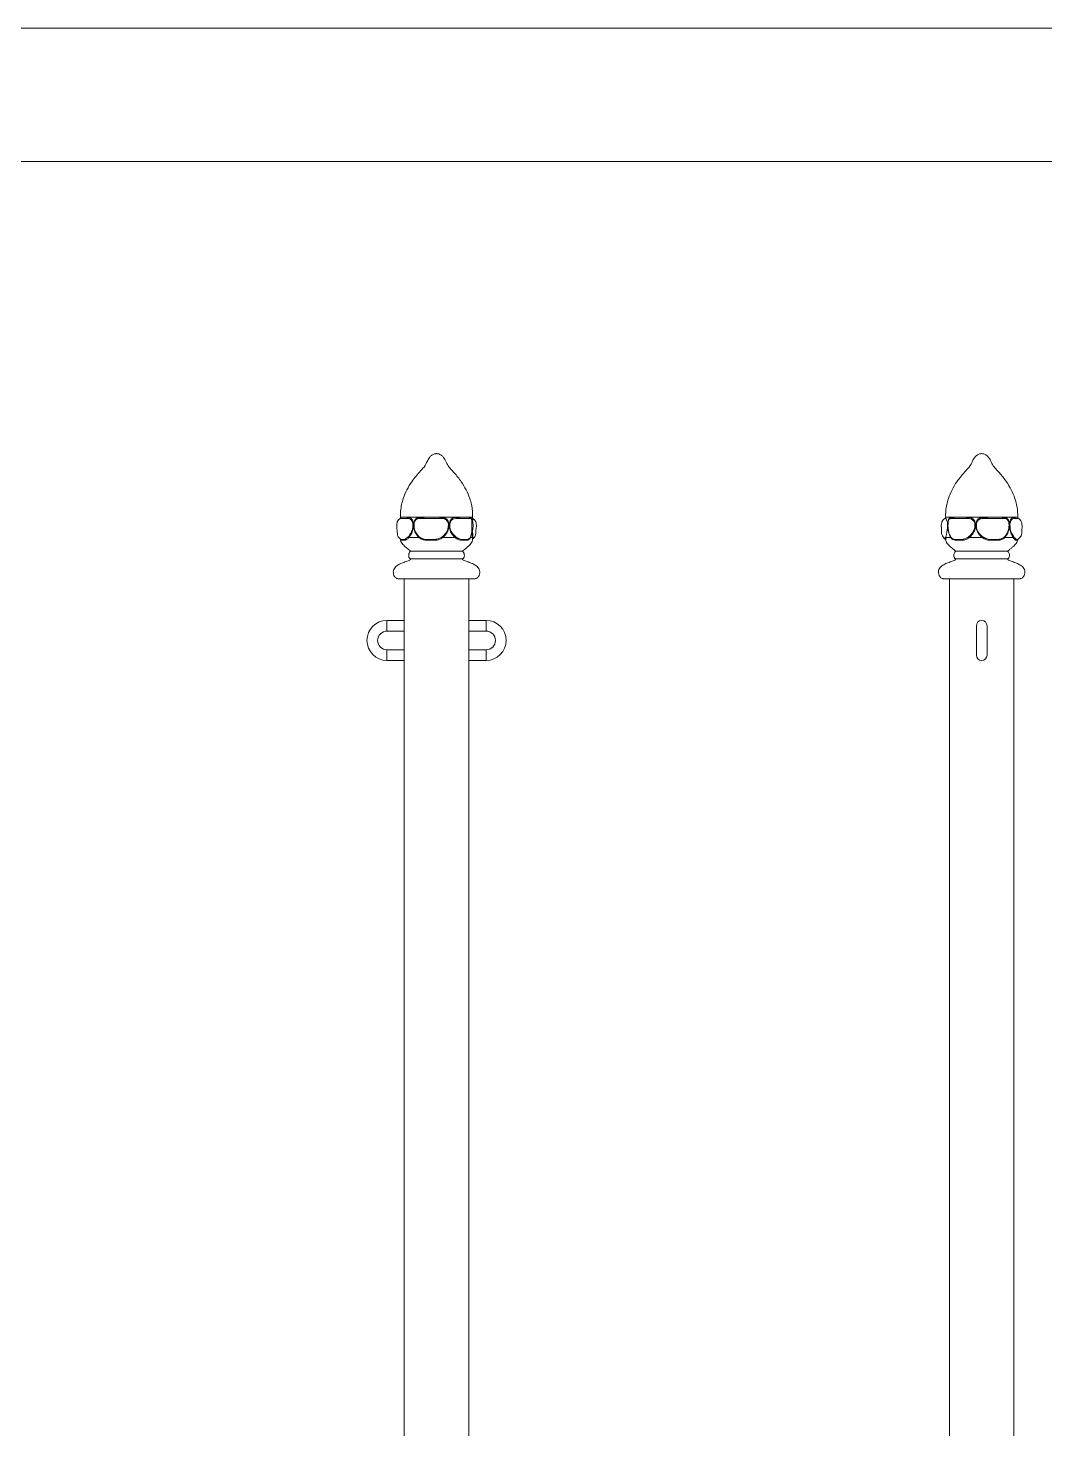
# Model space of a CAD drawing. Header units: millimetres. Extents: x -3033 to 2907, y -1646 to 2554.
# Drawn here: x -1529 to -767, y 1504 to 2554 of the extents above; entities that cross this region are included whole.
import ezdxf

# ---------------------------------------------------------------- set-up
doc = ezdxf.new("R2010")
doc.units = ezdxf.units.MM
doc.layers.add('tabelka', color=155, linetype='Continuous')

msp = doc.modelspace()

# ---------------------------------------------------------------- linework, layer by layer
at = {"color": 7, "linetype": 'Continuous', "lineweight": 15}
for p, q in [((-1222.63, 2234.9), (-1222.98, 2234.9)), ((-813.94, 2234.9), (-814.3, 2234.9)), ((-1249.8, 2187.24), (-1249.8, 2186.94)), ((-1248.88, 2187.24), (-1249.8, 2187.24)), ((-1249.79, 2186.94), (-1249.79, 2186.98)), ((-1229.79, 2187.24), (-1246.76, 2187.24)), ((-1203.71, 2187.24), (-1224.01, 2187.24)), ((-1195.81, 2187.24), (-1200.05, 2187.24)), ((-1195.81, 2186.94), (-1195.81, 2187.24)), ((-841.55, 2186.34), (-841.54, 2186.35)), ((-841.11, 2187.24), (-841.11, 2187.2)), ((-833.2, 2187.24), (-841.11, 2187.24)), ((-807.13, 2187.24), (-828.64, 2187.24)), ((-788.04, 2187.24), (-801.68, 2187.24)), ((-787.13, 2187.24), (-787.15, 2187.24)), ((-787.13, 2187.2), (-787.13, 2187.24)), ((-838.23, 2174.49), (-837.32, 2172.57)), ((-1249.7, 2170.8), (-1249.53, 2170.74)), ((-1249.68, 2170.75), (-1249.7, 2170.79)), ((-1236.04, 2171.96), (-1243.47, 2171.96)), ((-1209.05, 2171.96), (-1218.09, 2171.96)), ((-1195.81, 2171.96), (-1197.43, 2171.96)), ((-1195.82, 2171.73), (-1195.81, 2171.96)), ((-1195.81, 2171.96), (-1195.81, 2172.43)), ((-841.23, 2170.55), (-841.31, 2170.63)), ((-837.35, 2171.96), (-840.7, 2171.96)), ((-813.82, 2171.96), (-823.32, 2171.96)), ((-790.59, 2171.96), (-796.75, 2171.96)), ((-787, 2170.56), (-786.93, 2170.63)), ((-1203.29, 2156.1), (-1242.32, 2156.1)), ((-1242.15, 2161.77), (-1203.46, 2161.77)), ((-794.6, 2156.1), (-833.64, 2156.1)), ((-833.47, 2161.77), (-794.77, 2161.77)), ((-1251.49, 2141.13), (-1194.13, 2141.13)), ((-1246.96, 2141.13), (-1246.96, 2109.9)), ((-1198.66, 2109.9), (-1198.66, 2141.13)), ((-842.8, 2141.13), (-785.44, 2141.13)), ((-838.27, 2141.13), (-838.27, 1334.9)), ((-789.97, 1334.9), (-789.97, 2141.13)), ((-1246.96, 2109.9), (-1259.96, 2109.9)), ((-1259.96, 2109.9), (-1259.96, 2101.9)), ((-1259.96, 2101.9), (-1246.96, 2101.9)), ((-1246.96, 2109.9), (-1246.96, 2101.9)), ((-1246.96, 2101.9), (-1246.96, 2087.9)), ((-1185.66, 2109.9), (-1198.66, 2109.9)), ((-1198.66, 2109.9), (-1198.66, 2101.9)), ((-1198.66, 2087.9), (-1198.66, 2101.9)), ((-1198.66, 2101.9), (-1185.66, 2101.9)), ((-1185.66, 2109.9), (-1185.66, 2101.9)), ((-818.12, 2105.9), (-818.12, 2083.9)), ((-810.12, 2083.9), (-810.12, 2105.9)), ((-1246.96, 2087.9), (-1259.96, 2087.9)), ((-1259.96, 2079.9), (-1259.96, 2087.9)), ((-1259.96, 2079.9), (-1246.96, 2079.9)), ((-1246.96, 2079.9), (-1246.96, 2087.9)), ((-1246.96, 2079.9), (-1246.96, 1649.9)), ((-1185.66, 2087.9), (-1198.66, 2087.9)), ((-1198.66, 2079.9), (-1198.66, 2087.9)), ((-1198.66, 1649.9), (-1198.66, 2079.9)), ((-1198.66, 2079.9), (-1185.66, 2079.9)), ((-1185.66, 2079.9), (-1185.66, 2087.9)), ((-1246.96, 1649.9), (-1246.96, 1034.9)), ((-1198.66, 1034.9), (-1198.66, 1649.9))]:
    msp.add_line(p, q, dxfattribs=at)
at = {"color": 7, "linetype": 'Continuous', "lineweight": 15, "flags": 128}
for points in [[(-1197.2, 2186.2), (-1197.57, 2186.24), (-1198.5, 2186.29), (-1200.88, 2186.39), (-1204.03, 2186.3), (-1207.24, 2186.17), (-1208.35, 2186.18), (-1209.5, 2186.12), (-1210.53, 2185.73), (-1211.46, 2184.97), (-1212.45, 2183.55), (-1212.83, 2182.25), (-1212.85, 2181.83), (-1212.82, 2180.09), (-1212.48, 2178.36), (-1211.79, 2176.63), (-1210.79, 2175.02), (-1208.43, 2172.57), (-1208.43, 2172.57)], [(-786.7, 2186.35), (-786.76, 2186.39), (-787.78, 2186.3), (-789.33, 2186.17), (-789.95, 2186.18), (-790.64, 2186.12), (-791.28, 2185.73), (-791.91, 2184.97), (-792.61, 2183.55), (-792.9, 2182.25), (-792.91, 2181.83), (-792.88, 2180.09), (-792.65, 2178.36), (-792.19, 2176.63), (-791.54, 2175.02), (-790.07, 2172.57), (-790.07, 2172.57)]]:
    msp.add_lwpolyline(points, dxfattribs=at)
at = {"color": 7, "linetype": 'Continuous', "lineweight": 15}
for centre, radius, start, end in [((-1259.96, 2094.9), 15, 90, 270), ((-1259.96, 2094.9), 7, 90, 180), ((-1185.66, 2094.9), 15, 0, 90), ((-1185.66, 2094.9), 7, 270, 90), ((-814.12, 2105.9), 4, 0, 180), ((-1259.96, 2094.9), 7, 180, 270), ((-1185.66, 2094.9), 15, 270, 0), ((-814.12, 2083.9), 4, 180, 0)]:
    msp.add_arc(centre, radius, start, end, dxfattribs=at)
for points, knots in [([(-1222.98, 2234.9), (-1223.29, 2234.88), (-1223.95, 2234.85), (-1225.24, 2234.47), (-1226.71, 2233.57), (-1228.06, 2232.1), (-1229.69, 2229.56), (-1231.13, 2225.72), (-1234.78, 2222.01), (-1238.2, 2218.12), (-1241.79, 2213.47), (-1245.09, 2207.85), (-1247.59, 2202.04), (-1249.08, 2196.7), (-1249.85, 2191.99), (-1249.82, 2188.81), (-1249.8, 2187.22)], [0, 0, 0, 0, 0.01613, 0.0346027, 0.0701413, 0.1049747, 0.138907, 0.228254, 0.3172081, 0.4086355, 0.5014657, 0.6254987, 0.7500434, 0.833081, 0.9162226, 1, 1, 1, 1]), ([(-1195.81, 2187.22), (-1195.8, 2188.81), (-1195.76, 2191.99), (-1196.53, 2196.7), (-1198.02, 2202.04), (-1200.52, 2207.85), (-1203.65, 2213.15), (-1206.74, 2217.32), (-1209.53, 2220.46), (-1212.24, 2223.51), (-1214.92, 2226.65), (-1216.08, 2229.83), (-1217.55, 2232.1), (-1218.91, 2233.57), (-1220.37, 2234.47), (-1221.66, 2234.85), (-1222.32, 2234.88), (-1222.63, 2234.9)], [0, 0, 0, 0, 0.0837802, 0.1669247, 0.2499652, 0.3745142, 0.4985514, 0.5728574, 0.6465308, 0.7192685, 0.7881511, 0.8610882, 0.8950217, 0.9298563, 0.9653961, 0.9838695, 1, 1, 1, 1]), ([(-814.3, 2234.9), (-814.61, 2234.88), (-815.26, 2234.85), (-816.56, 2234.47), (-818.02, 2233.57), (-819.38, 2232.1), (-821, 2229.56), (-822.44, 2225.72), (-826.09, 2222.01), (-829.51, 2218.12), (-833.1, 2213.47), (-836.4, 2207.85), (-838.91, 2202.04), (-840.39, 2196.7), (-841.16, 2191.99), (-841.13, 2188.81), (-841.11, 2187.22)], [0, 0, 0, 0, 0.01613, 0.0346027, 0.0701413, 0.1049747, 0.138907, 0.228254, 0.3172081, 0.4086355, 0.5014657, 0.6254987, 0.7500434, 0.833081, 0.9162226, 1, 1, 1, 1]), ([(-787.13, 2187.22), (-787.11, 2188.81), (-787.08, 2191.99), (-787.85, 2196.7), (-789.33, 2202.04), (-791.84, 2207.85), (-794.97, 2213.15), (-798.05, 2217.32), (-800.84, 2220.46), (-803.55, 2223.51), (-806.23, 2226.65), (-807.4, 2229.83), (-808.87, 2232.1), (-810.22, 2233.57), (-811.68, 2234.47), (-812.98, 2234.85), (-813.63, 2234.88), (-813.94, 2234.9)], [0, 0, 0, 0, 0.0837802, 0.1669247, 0.2499652, 0.3745142, 0.4985514, 0.5728574, 0.6465308, 0.7192685, 0.7881511, 0.8610882, 0.8950217, 0.9298563, 0.9653961, 0.9838695, 1, 1, 1, 1]), ([(-1250.1, 2186.17), (-1250.26, 2186.08), (-1250.71, 2185.83), (-1251.49, 2185.03), (-1252.21, 2183.82), (-1252.59, 2182.44), (-1252.74, 2180.96), (-1252.62, 2179.37), (-1252.32, 2177.7), (-1252.26, 2175.91), (-1252.14, 2174.42), (-1251.79, 2173.09), (-1251.1, 2171.9), (-1250.25, 2171.14), (-1249.69, 2170.79), (-1249.55, 2170.71)], [0, 0, 0, 0, 0.0320962, 0.0925709, 0.1949697, 0.2753631, 0.3373675, 0.4467376, 0.5535692, 0.6502392, 0.7435183, 0.8075059, 0.8831005, 0.970764, 1, 1, 1, 1]), ([(-1249.87, 2186.64), (-1249.87, 2186.63), (-1249.9, 2186.53), (-1250.01, 2186.34), (-1250.17, 2186.24), (-1250.23, 2186.2)], [0, 0, 0, 0, 0.0287768, 0.6506897, 1, 1, 1, 1]), ([(-1250.11, 2186.19), (-1250.14, 2186.18), (-1250.22, 2186.16), (-1250.22, 2186.2), (-1250.21, 2186.18), (-1250.21, 2186.17)], [0, 0, 0, 0, 0.2613339, 0.9259551, 1, 1, 1, 1]), ([(-1244.04, 2172.57), (-1243.58, 2173.1), (-1242.78, 2174.02), (-1241.81, 2175.64), (-1240.95, 2177.61), (-1240.52, 2179.89), (-1240.44, 2181.91), (-1240.75, 2183.43), (-1241.39, 2184.64), (-1242.31, 2185.72), (-1243.52, 2186.33), (-1244.86, 2186.21), (-1246.6, 2186.31), (-1248.41, 2186.44), (-1249.72, 2186.32), (-1249.99, 2186.23), (-1250.11, 2186.19)], [0, 0, 0, 0, 0.0742452, 0.128507, 0.1844532, 0.2720467, 0.3312573, 0.3599629, 0.4084862, 0.4548285, 0.4972087, 0.562792, 0.6291553, 0.7605404, 0.8966894, 1, 1, 1, 1]), ([(-1249.79, 2186.98), (-1249.79, 2186.99), (-1249.79, 2187.04), (-1249.66, 2186.96), (-1249.22, 2187.12), (-1248.88, 2187.24)], [0, 0, 0, 0, 0.05465561, 0.25686199, 1, 1, 1, 1]), ([(-1248.88, 2187.24), (-1248.7, 2187.25), (-1248.18, 2187.28), (-1247.4, 2187.25), (-1246.79, 2187.24), (-1246.76, 2187.24)], [0, 0, 0, 0, 0.32181801, 0.96670915, 1, 1, 1, 1]), ([(-1246.76, 2187.24), (-1246.41, 2187.21), (-1245.7, 2187.15), (-1244.41, 2187.16), (-1243.11, 2187.08), (-1242.23, 2186.61), (-1241.53, 2185.96), (-1240.88, 2185.02), (-1240.27, 2183.45), (-1240.14, 2181.78), (-1240.16, 2180.2), (-1240.32, 2178.63), (-1240.74, 2177), (-1241.38, 2175.36), (-1242.36, 2173.63), (-1243.11, 2172.59), (-1243.54, 2172)], [0, 0, 0, 0, 0.0870433, 0.1786137, 0.2696718, 0.3321298, 0.3387266, 0.4109975, 0.4841695, 0.5466857, 0.6098615, 0.6731255, 0.7365867, 0.8154058, 0.8943407, 1, 1, 1, 1]), ([(-1235.94, 2172), (-1236.73, 2172.85), (-1237.95, 2174.15), (-1239.07, 2176.34), (-1239.66, 2178.15), (-1239.88, 2180.02), (-1239.91, 2181.87), (-1239.72, 2183.78), (-1238.97, 2185.33), (-1237.99, 2186.44), (-1236.85, 2186.96), (-1235.64, 2187.02), (-1233.37, 2187), (-1231.36, 2187.14), (-1229.79, 2187.24)], [0, 0, 0, 0, 0.1448323, 0.222536, 0.3001708, 0.3702731, 0.4407663, 0.515444, 0.5903714, 0.647179, 0.7034305, 0.7554611, 0.8077673, 1, 1, 1, 1]), ([(-1218.57, 2172.57), (-1217.93, 2173.1), (-1216.81, 2174.02), (-1215.51, 2175.64), (-1214.42, 2177.61), (-1213.92, 2179.89), (-1213.85, 2181.91), (-1214.17, 2183.43), (-1214.89, 2184.64), (-1215.98, 2185.72), (-1217.62, 2186.33), (-1219.59, 2186.21), (-1222.58, 2186.31), (-1226.41, 2186.44), (-1230.72, 2186.33), (-1233.82, 2186.16), (-1235.76, 2186.18), (-1236.85, 2186.2), (-1237.86, 2185.79), (-1238.72, 2184.9), (-1239.35, 2183.71), (-1239.62, 2182.56), (-1239.63, 2181.39), (-1239.67, 2180.08), (-1239.38, 2178.31), (-1238.81, 2176.58), (-1237.69, 2174.52), (-1236.49, 2173.34), (-1235.71, 2172.57)], [0, 0, 0, 0, 0.04682088, 0.08103972, 0.11632074, 0.17155942, 0.20889909, 0.22700152, 0.25760153, 0.28682618, 0.31355219, 0.3549106, 0.39676096, 0.47961567, 0.56547463, 0.6400684, 0.66408514, 0.68818236, 0.71038952, 0.73354115, 0.76579423, 0.79094381, 0.79871052, 0.83067928, 0.86333025, 0.89789222, 0.93381131, 1, 1, 1, 1]), ([(-1229.79, 2187.24), (-1229.18, 2187.25), (-1227.34, 2187.28), (-1225.39, 2187.25), (-1224.07, 2187.24), (-1224.01, 2187.24)], [0, 0, 0, 0, 0.321818, 0.9667092, 1, 1, 1, 1]), ([(-1224.01, 2187.24), (-1223.28, 2187.21), (-1221.79, 2187.15), (-1219.55, 2187.16), (-1217.52, 2187.08), (-1216.28, 2186.61), (-1215.33, 2185.96), (-1214.47, 2185.02), (-1213.71, 2183.45), (-1213.55, 2181.78), (-1213.58, 2180.2), (-1213.77, 2178.63), (-1214.3, 2177), (-1215.13, 2175.36), (-1216.44, 2173.63), (-1217.56, 2172.59), (-1218.2, 2172)], [0, 0, 0, 0, 0.0870433, 0.1786137, 0.2696718, 0.3321298, 0.3387266, 0.4109975, 0.4841695, 0.5466857, 0.6098615, 0.6731255, 0.7365867, 0.8154058, 0.8943407, 1, 1, 1, 1]), ([(-1208.95, 2172), (-1209.76, 2172.85), (-1211, 2174.15), (-1212.27, 2176.34), (-1212.97, 2178.15), (-1213.23, 2180.02), (-1213.27, 2181.87), (-1213.04, 2183.78), (-1212.16, 2185.33), (-1211.06, 2186.44), (-1209.85, 2186.96), (-1208.65, 2187.02), (-1206.5, 2187), (-1204.94, 2187.14), (-1203.71, 2187.24)], [0, 0, 0, 0, 0.1448323, 0.222536, 0.3001708, 0.3702731, 0.4407663, 0.515444, 0.5903714, 0.647179, 0.7034305, 0.7554611, 0.8077673, 1, 1, 1, 1]), ([(-1203.71, 2187.24), (-1203.28, 2187.25), (-1201.97, 2187.28), (-1200.8, 2187.25), (-1200.09, 2187.24), (-1200.05, 2187.24)], [0, 0, 0, 0, 0.321818, 0.9667092, 1, 1, 1, 1]), ([(-1200.05, 2187.24), (-1199.68, 2187.21), (-1198.9, 2187.15), (-1197.95, 2187.16), (-1197.22, 2187.09), (-1196.86, 2186.6), (-1196.69, 2186.21), (-1196.66, 2186.04), (-1196.64, 2185.92)], [0, 0, 0, 0, 0.2431613, 0.4989691, 0.7533459, 0.9278265, 0.9462549, 1, 1, 1, 1]), ([(-1198.34, 2171.16), (-1198.01, 2171.41), (-1197.38, 2171.9), (-1196.88, 2172.87), (-1196.56, 2173.84), (-1196.34, 2174.83), (-1195.95, 2176.34), (-1195.58, 2178.14), (-1195.41, 2179.89), (-1195.38, 2181.42), (-1195.48, 2182.77), (-1195.72, 2184.05), (-1196.05, 2185.08), (-1196.45, 2185.79), (-1196.79, 2186.09), (-1196.97, 2186.26)], [0, 0, 0, 0, 0.0762457, 0.1462313, 0.1989763, 0.2717511, 0.3562648, 0.4756999, 0.6052495, 0.6726245, 0.75229, 0.8503321, 0.9131163, 0.9520819, 1, 1, 1, 1]), ([(-1197.34, 2172.57), (-1197.16, 2173.1), (-1196.84, 2174.02), (-1196.51, 2175.64), (-1196.29, 2177.61), (-1196.2, 2179.89), (-1196.22, 2181.91), (-1196.23, 2183.43), (-1196.3, 2184.64), (-1196.48, 2185.71), (-1196.8, 2186.22), (-1197.08, 2186.21), (-1197.2, 2186.2)], [0, 0, 0, 0, 0.1404164, 0.2430392, 0.3488475, 0.5145091, 0.6264912, 0.6807807, 0.7725505, 0.8601956, 0.9403473, 1, 1, 1, 1]), ([(-1196.06, 2170.71), (-1195.92, 2170.79), (-1195.36, 2171.14), (-1194.51, 2171.9), (-1193.83, 2173.09), (-1193.47, 2174.42), (-1193.35, 2175.91), (-1193.29, 2177.7), (-1192.99, 2179.37), (-1192.88, 2180.96), (-1193.02, 2182.44), (-1193.41, 2183.82), (-1194.12, 2185.03), (-1194.9, 2185.83), (-1195.35, 2186.08), (-1195.51, 2186.17)], [0, 0, 0, 0, 0.029236, 0.1168995, 0.1924941, 0.2564817, 0.3497608, 0.4464308, 0.5532624, 0.6626325, 0.7246369, 0.8050303, 0.9074291, 0.9679038, 1, 1, 1, 1]), ([(-1196.02, 2184.88), (-1196.01, 2185.06), (-1195.96, 2185.67), (-1195.88, 2186.42), (-1195.81, 2186.9), (-1195.82, 2186.93), (-1195.82, 2186.94)], [0, 0, 0, 0, 0.1477762, 0.5052087, 0.8591418, 1, 1, 1, 1]), ([(-1195.41, 2186.17), (-1195.41, 2186.18), (-1195.43, 2186.19), (-1195.52, 2185.78), (-1195.67, 2185.1), (-1195.76, 2184.5), (-1195.8, 2184.25)], [0, 0, 0, 0, 0.2575679, 0.5245222, 0.8028302, 1, 1, 1, 1]), ([(-1195.38, 2186.21), (-1195.45, 2186.25), (-1195.62, 2186.36), (-1195.7, 2186.53), (-1195.74, 2186.63)], [0, 0, 0, 0, 0.4285595, 1, 1, 1, 1]), ([(-841.54, 2186.35), (-841.7, 2186.29), (-842.23, 2186.1), (-843.15, 2185.25), (-844.08, 2183.6), (-844.35, 2181.88), (-844.4, 2180.64), (-844.38, 2180.09), (-844.34, 2179.75), (-844.31, 2179.54), (-844.3, 2179.34), (-844.29, 2179.12), (-844.29, 2178.76), (-844.32, 2177.83), (-844.35, 2176.63), (-844.16, 2174.9), (-843.62, 2173.28), (-842.6, 2171.75), (-841.65, 2170.94), (-841.21, 2170.57)], [0, 0, 0, 0, 0.0275651, 0.0921094, 0.1990734, 0.3328727, 0.3718936, 0.403555, 0.4321987, 0.44554, 0.4575957, 0.4695045, 0.4825376, 0.5162223, 0.6269819, 0.7039277, 0.796503, 0.9044136, 1, 1, 1, 1]), ([(-841.08, 2172.57), (-840.92, 2173.1), (-840.64, 2174.02), (-840.27, 2175.64), (-839.9, 2177.61), (-839.71, 2179.89), (-839.65, 2181.91), (-839.83, 2183.43), (-840.15, 2184.64), (-840.58, 2185.72), (-841.04, 2186.33), (-841.43, 2186.21), (-841.69, 2186.29), (-841.6, 2186.32), (-841.55, 2186.34)], [0, 0, 0, 0, 0.1072256, 0.185591, 0.2663889, 0.3928924, 0.4784048, 0.5198617, 0.5899395, 0.6568675, 0.7180734, 0.8127893, 0.9086318, 1, 1, 1, 1]), ([(-841.13, 2187.2), (-841.13, 2187.16), (-841.1, 2186.96), (-841.27, 2186.63), (-841.48, 2186.43), (-841.56, 2186.39), (-841.58, 2186.38)], [0, 0, 0, 0, 0.1013406, 0.5030128, 0.8453471, 1, 1, 1, 1]), ([(-838.45, 2185.81), (-838.48, 2185.78), (-838.66, 2185.61), (-838.85, 2185.26), (-839.07, 2184.72), (-839.22, 2183.99), (-839.34, 2182.64), (-839.39, 2181.02), (-839.33, 2179.16), (-839.09, 2177.21), (-838.56, 2175.34), (-838.07, 2173.91), (-837.74, 2173.34), (-837.69, 2173.25)], [0, 0, 0, 0, 0.009709, 0.0568409, 0.0883469, 0.1441386, 0.23371, 0.3986419, 0.5184202, 0.6573415, 0.8502083, 0.9747934, 1, 1, 1, 1]), ([(-838.96, 2184.97), (-838.93, 2185.12), (-838.81, 2185.69), (-838.43, 2186.43), (-837.82, 2186.96), (-837.11, 2187.02), (-835.73, 2187), (-834.32, 2187.14), (-833.2, 2187.24)], [0, 0, 0, 0, 0.0452889, 0.1776891, 0.308793, 0.4300594, 0.551968, 1, 1, 1, 1]), ([(-838.01, 2186.13), (-838.02, 2186.13), (-838.19, 2186.11), (-838.32, 2185.95), (-838.44, 2185.8)], [0, 0, 0, 0, 0.0683061, 1, 1, 1, 1]), ([(-823.93, 2172.57), (-823.29, 2173.1), (-822.19, 2174.02), (-820.88, 2175.64), (-819.75, 2177.61), (-819.22, 2179.89), (-819.13, 2181.91), (-819.5, 2183.43), (-820.28, 2184.64), (-821.44, 2185.72), (-823.09, 2186.33), (-825, 2186.21), (-827.72, 2186.31), (-830.99, 2186.43), (-834.24, 2186.34), (-836.27, 2186.14), (-837.42, 2186.2), (-837.81, 2186.15), (-838.01, 2186.13)], [0, 0, 0, 0, 0.0681681, 0.1179885, 0.1693553, 0.2497792, 0.3041433, 0.3304992, 0.3750508, 0.4176, 0.4565113, 0.5167264, 0.5776577, 0.6982887, 0.8232937, 0.9318973, 0.9668641, 1, 1, 1, 1]), ([(-833.2, 2187.24), (-832.75, 2187.25), (-831.39, 2187.28), (-829.81, 2187.25), (-828.7, 2187.24), (-828.64, 2187.24)], [0, 0, 0, 0, 0.321818, 0.9667092, 1, 1, 1, 1]), ([(-828.64, 2187.24), (-828.02, 2187.21), (-826.75, 2187.15), (-824.71, 2187.16), (-822.79, 2187.08), (-821.56, 2186.61), (-820.61, 2185.96), (-819.75, 2185.02), (-818.95, 2183.45), (-818.78, 2181.78), (-818.81, 2180.2), (-819.01, 2178.63), (-819.56, 2177), (-820.41, 2175.36), (-821.74, 2173.63), (-822.82, 2172.59), (-823.43, 2172)], [0, 0, 0, 0, 0.0870433, 0.1786137, 0.2696718, 0.3321298, 0.3387266, 0.4109975, 0.4841695, 0.5466857, 0.6098615, 0.6731255, 0.7365867, 0.8154058, 0.8943407, 1, 1, 1, 1]), ([(-813.7, 2172), (-814.62, 2172.85), (-816.03, 2174.14), (-817.43, 2176.33), (-818.14, 2178.13), (-818.51, 2180), (-818.47, 2181.86), (-818.25, 2183.78), (-817.31, 2185.33), (-816.1, 2186.44), (-814.74, 2186.96), (-813.36, 2187), (-810.81, 2187.02), (-808.75, 2187.14), (-807.13, 2187.24)], [0, 0, 0, 0, 0.1447984, 0.2210891, 0.3001189, 0.3692802, 0.4409279, 0.5155882, 0.590498, 0.6472924, 0.7035307, 0.7553557, 0.8078122, 1, 1, 1, 1]), ([(-796.97, 2172.57), (-796.49, 2173.1), (-795.67, 2174.02), (-794.72, 2175.64), (-793.97, 2177.61), (-793.63, 2179.89), (-793.59, 2181.91), (-793.79, 2183.43), (-794.25, 2184.64), (-794.98, 2185.72), (-796.17, 2186.33), (-797.67, 2186.21), (-800.12, 2186.31), (-803.49, 2186.44), (-807.72, 2186.33), (-811.04, 2186.16), (-813.25, 2186.18), (-814.53, 2186.2), (-815.75, 2185.79), (-816.84, 2184.9), (-817.7, 2183.71), (-818.07, 2182.56), (-818.09, 2181.39), (-818.12, 2180.08), (-817.75, 2178.31), (-817.02, 2176.58), (-815.64, 2174.52), (-814.2, 2173.34), (-813.27, 2172.57)], [0, 0, 0, 0, 0.0468209, 0.0810397, 0.1163207, 0.1715594, 0.2088991, 0.2270015, 0.2576015, 0.2868262, 0.3135522, 0.3549106, 0.396761, 0.4796157, 0.5654746, 0.6400684, 0.6640851, 0.6881824, 0.7103895, 0.7335412, 0.7657942, 0.7909438, 0.7987105, 0.8306793, 0.8633302, 0.8978922, 0.9338113, 1, 1, 1, 1]), ([(-807.13, 2187.24), (-806.52, 2187.25), (-804.71, 2187.28), (-802.91, 2187.25), (-801.73, 2187.24), (-801.68, 2187.24)], [0, 0, 0, 0, 0.321818, 0.9667092, 1, 1, 1, 1]), ([(-801.68, 2187.24), (-801.04, 2187.21), (-799.73, 2187.15), (-797.89, 2187.16), (-796.3, 2187.08), (-795.37, 2186.61), (-794.67, 2185.96), (-794.06, 2185.02), (-793.53, 2183.45), (-793.42, 2181.78), (-793.45, 2180.2), (-793.57, 2178.63), (-793.94, 2177), (-794.53, 2175.36), (-795.48, 2173.63), (-796.34, 2172.59), (-796.83, 2172)], [0, 0, 0, 0, 0.0870433, 0.1786137, 0.2696718, 0.3321298, 0.3387266, 0.4109975, 0.4841695, 0.5466857, 0.6098615, 0.6731255, 0.7365867, 0.8154058, 0.8943407, 1, 1, 1, 1]), ([(-790.54, 2172), (-791.01, 2172.85), (-791.74, 2174.15), (-792.57, 2176.34), (-793.03, 2178.15), (-793.21, 2180.02), (-793.23, 2181.87), (-793.08, 2183.78), (-792.49, 2185.33), (-791.79, 2186.44), (-791.05, 2186.96), (-790.36, 2187.02), (-789.19, 2187), (-788.55, 2187.14), (-788.04, 2187.24)], [0, 0, 0, 0, 0.1448323, 0.222536, 0.3001708, 0.3702731, 0.4407663, 0.515444, 0.5903714, 0.647179, 0.7034305, 0.7554611, 0.8077673, 1, 1, 1, 1]), ([(-788.04, 2187.24), (-787.89, 2187.25), (-787.44, 2187.28), (-787.22, 2187.25), (-787.16, 2187.24), (-787.15, 2187.24)], [0, 0, 0, 0, 0.321818, 0.9667092, 1, 1, 1, 1]), ([(-786.66, 2186.38), (-786.72, 2186.41), (-786.85, 2186.49), (-787.1, 2186.82), (-787.1, 2187.09), (-787.1, 2187.21)], [0, 0, 0, 0, 0.33824043, 0.73043995, 1, 1, 1, 1]), ([(-787, 2170.56), (-786.64, 2170.86), (-785.86, 2171.5), (-784.91, 2172.64), (-784.31, 2173.92), (-784.01, 2175.35), (-783.91, 2176.67), (-783.9, 2178.01), (-783.89, 2179.17), (-783.83, 2180.19), (-783.87, 2181.29), (-783.98, 2182.34), (-784.25, 2183.52), (-784.74, 2184.73), (-785.56, 2185.71), (-786.29, 2186.24), (-786.64, 2186.36), (-786.69, 2186.38)], [0, 0, 0, 0, 0.0812572, 0.1750909, 0.2521712, 0.3147664, 0.4133548, 0.4842827, 0.5424132, 0.6067359, 0.6521269, 0.7252888, 0.7811187, 0.8524714, 0.9399737, 0.9902191, 1, 1, 1, 1]), ([(-1195.83, 2172.43), (-1195.84, 2173.14), (-1195.86, 2174.25), (-1195.96, 2175.68), (-1196, 2176.19)], [0, 0, 0, 0, 0.6358072, 1, 1, 1, 1]), ([(-1195.85, 2176.94), (-1195.84, 2176.84), (-1195.8, 2176.13), (-1195.66, 2174.53), (-1195.58, 2173.34), (-1195.53, 2172.57)], [0, 0, 0, 0, 0.0569662, 0.3887031, 1, 1, 1, 1]), ([(-837.29, 2172), (-837.74, 2172.85), (-838.43, 2174.15), (-838.97, 2176.35), (-839.23, 2177.85), (-839.27, 2178.8), (-839.29, 2179.09)], [0, 0, 0, 0, 0.4338913, 0.6666778, 0.8992576, 1, 1, 1, 1]), ([(-1249.76, 2170.97), (-1249.76, 2170.65), (-1249.78, 2169.71), (-1249.12, 2168.28), (-1248.07, 2166.85), (-1246.85, 2165.67), (-1245.62, 2164.61), (-1244.41, 2163.57), (-1243.24, 2162.63), (-1242.48, 2162.02), (-1242.13, 2161.74)], [0, 0, 0, 0, 0.077258, 0.2265358, 0.3688817, 0.5061719, 0.636092, 0.7627147, 0.8915292, 1, 1, 1, 1]), ([(-1249.71, 2170.76), (-1249.7, 2170.76), (-1249.69, 2170.75), (-1249.69, 2170.75), (-1249.69, 2170.75)], [0, 0, 0, 0, 0.3859674, 1, 1, 1, 1]), ([(-1243.47, 2171.96), (-1243.79, 2171.64), (-1244.69, 2170.78), (-1245.98, 2170.02), (-1247.41, 2169.98), (-1248.57, 2170), (-1249.33, 2169.89), (-1249.58, 2170.55), (-1249.67, 2170.79)], [0, 0, 0, 0, 0.1044409, 0.2843267, 0.4683885, 0.655387, 0.8764822, 1, 1, 1, 1]), ([(-1249.53, 2170.74), (-1249.28, 2170.64), (-1248.76, 2170.43), (-1247.69, 2170.52), (-1246.48, 2170.66), (-1245.25, 2171.48), (-1244.36, 2172.28), (-1244.04, 2172.57)], [0, 0, 0, 0, 0.2066071, 0.4367701, 0.6696197, 0.8787954, 1, 1, 1, 1]), ([(-1243.54, 2172), (-1243.59, 2172.08), (-1243.68, 2172.25), (-1243.87, 2172.44), (-1243.99, 2172.54), (-1244.03, 2172.57), (-1244.04, 2172.57)], [0, 0, 0, 0, 0.3849632, 0.81251, 0.9740089, 1, 1, 1, 1]), ([(-1243.54, 2172), (-1243.54, 2171.99), (-1243.53, 2171.98), (-1243.5, 2171.96), (-1243.48, 2171.96), (-1243.47, 2171.96)], [0, 0, 0, 0, 0.2254476, 0.5236629, 1, 1, 1, 1]), ([(-1236.04, 2171.96), (-1236.03, 2171.96), (-1236, 2171.96), (-1235.96, 2171.97), (-1235.95, 2171.99), (-1235.94, 2172)], [0, 0, 0, 0, 0.384299, 0.772566, 1, 1, 1, 1]), ([(-1218.09, 2171.96), (-1218.57, 2171.64), (-1219.88, 2170.78), (-1222.45, 2170.04), (-1225.52, 2169.92), (-1228.79, 2170), (-1231.89, 2169.97), (-1234.47, 2170.77), (-1235.6, 2171.63), (-1236.04, 2171.96)], [0, 0, 0, 0, 0.0902791, 0.2457731, 0.4060395, 0.5665975, 0.7577131, 0.9051163, 1, 1, 1, 1]), ([(-1235.94, 2172), (-1235.88, 2172.09), (-1235.77, 2172.28), (-1235.72, 2172.46), (-1235.72, 2172.55), (-1235.71, 2172.57), (-1235.71, 2172.57)], [0, 0, 0, 0, 0.4521499, 0.8795063, 0.9740012, 1, 1, 1, 1]), ([(-1235.71, 2172.57), (-1235.32, 2172.26), (-1234.33, 2171.47), (-1231.89, 2170.61), (-1228.83, 2170.48), (-1225.61, 2170.5), (-1222.63, 2170.66), (-1220.19, 2171.47), (-1219.01, 2172.28), (-1218.57, 2172.57)], [0, 0, 0, 0, 0.0916006, 0.2337209, 0.4303934, 0.5956361, 0.7628076, 0.9129827, 1, 1, 1, 1]), ([(-1218.2, 2172), (-1218.26, 2172.08), (-1218.39, 2172.25), (-1218.5, 2172.44), (-1218.55, 2172.54), (-1218.57, 2172.57), (-1218.57, 2172.57)], [0, 0, 0, 0, 0.38496319, 0.81251001, 0.97400895, 1, 1, 1, 1]), ([(-1218.2, 2172), (-1218.2, 2171.99), (-1218.18, 2171.98), (-1218.14, 2171.96), (-1218.11, 2171.96), (-1218.09, 2171.96)], [0, 0, 0, 0, 0.2254476, 0.5236629, 1, 1, 1, 1]), ([(-1209.05, 2171.96), (-1209.03, 2171.96), (-1209.01, 2171.96), (-1208.97, 2171.97), (-1208.96, 2171.99), (-1208.95, 2172)], [0, 0, 0, 0, 0.384299, 0.772566, 1, 1, 1, 1]), ([(-1197.43, 2171.96), (-1197.58, 2171.64), (-1198, 2170.78), (-1199.27, 2170.04), (-1200.93, 2169.92), (-1203.01, 2170), (-1205.35, 2169.97), (-1207.45, 2170.77), (-1208.6, 2171.63), (-1209.05, 2171.96)], [0, 0, 0, 0, 0.0902791, 0.2457731, 0.4060395, 0.5665975, 0.7577131, 0.9051163, 1, 1, 1, 1]), ([(-1208.95, 2172), (-1208.88, 2172.09), (-1208.75, 2172.28), (-1208.56, 2172.46), (-1208.46, 2172.55), (-1208.44, 2172.57), (-1208.43, 2172.57)], [0, 0, 0, 0, 0.4521499, 0.8795063, 0.9740012, 1, 1, 1, 1]), ([(-1208.43, 2172.57), (-1208, 2172.26), (-1206.9, 2171.47), (-1204.92, 2170.61), (-1202.79, 2170.47), (-1200.75, 2170.53), (-1199.19, 2170.55), (-1198.58, 2171.07), (-1198.41, 2171.23)], [0, 0, 0, 0, 0.110352, 0.2815654, 0.5184983, 0.7175675, 0.9189603, 1, 1, 1, 1]), ([(-1203.49, 2161.74), (-1202.99, 2162.13), (-1201.96, 2162.96), (-1200.39, 2164.26), (-1198.89, 2165.55), (-1197.54, 2166.85), (-1196.48, 2168.28), (-1195.73, 2170.05), (-1195.79, 2171.35), (-1195.82, 2172.03)], [0, 0, 0, 0, 0.1399753, 0.2963395, 0.4549515, 0.5814344, 0.7125752, 0.8501021, 1, 1, 1, 1]), ([(-1195.81, 2171.75), (-1195.81, 2171.71), (-1195.77, 2171.42), (-1195.81, 2171.14), (-1195.85, 2171.02), (-1195.86, 2171)], [0, 0, 0, 0, 0.1081363, 0.8516602, 1, 1, 1, 1]), ([(-1195.53, 2172.57), (-1195.48, 2172.26), (-1195.37, 2171.45), (-1195.66, 2171.06), (-1195.83, 2170.82)], [0, 0, 0, 0, 0.3919232, 1, 1, 1, 1]), ([(-1195.82, 2172), (-1195.8, 2172.09), (-1195.78, 2172.28), (-1195.65, 2172.46), (-1195.55, 2172.55), (-1195.53, 2172.57), (-1195.53, 2172.57)], [0, 0, 0, 0, 0.4521499, 0.8795063, 0.9740012, 1, 1, 1, 1]), ([(-841.31, 2170.63), (-841.39, 2170.66), (-841.57, 2170.75), (-841.54, 2171.48), (-841.2, 2172.28), (-841.08, 2172.57)], [0, 0, 0, 0, 0.3115701, 0.7474399, 1, 1, 1, 1]), ([(-841.38, 2170.56), (-841.29, 2170.48), (-841.09, 2170.31), (-841.08, 2170.19), (-841.07, 2170.13)], [0, 0, 0, 0, 0.479997, 1, 1, 1, 1]), ([(-840.7, 2171.96), (-840.8, 2171.65), (-841.07, 2170.8), (-841.12, 2170.2), (-841.05, 2170.15), (-841.05, 2170.15)], [0, 0, 0, 0, 0.3402845, 0.92638, 1, 1, 1, 1]), ([(-841.04, 2170.15), (-841.04, 2170.1), (-841.03, 2169.44), (-840.41, 2168.28), (-839.39, 2166.85), (-838.16, 2165.67), (-836.94, 2164.61), (-835.73, 2163.57), (-834.55, 2162.63), (-833.79, 2162.02), (-833.44, 2161.74)], [0, 0, 0, 0, 0.0110077, 0.1710032, 0.3235692, 0.4707164, 0.6099644, 0.7456783, 0.8837413, 1, 1, 1, 1]), ([(-837.35, 2171.96), (-837.34, 2171.96), (-837.32, 2171.96), (-837.3, 2171.97), (-837.29, 2171.99), (-837.29, 2172)], [0, 0, 0, 0, 0.384299, 0.772566, 1, 1, 1, 1]), ([(-823.32, 2171.96), (-823.79, 2171.64), (-825.06, 2170.78), (-827.3, 2170.04), (-829.88, 2169.92), (-832.46, 2170), (-834.68, 2169.97), (-836.46, 2170.77), (-837.1, 2171.63), (-837.35, 2171.96)], [0, 0, 0, 0, 0.0902791, 0.2457731, 0.4060395, 0.5665975, 0.7577131, 0.9051163, 1, 1, 1, 1]), ([(-837.32, 2172.57), (-837.15, 2172.23), (-836.98, 2171.86), (-836.62, 2171.67), (-836.61, 2171.66)], [0, 0, 0, 0, 0.9523945, 1, 1, 1, 1]), ([(-837.29, 2172), (-837.26, 2172.09), (-837.21, 2172.28), (-837.26, 2172.46), (-837.31, 2172.55), (-837.32, 2172.57), (-837.32, 2172.57)], [0, 0, 0, 0, 0.45214989, 0.87950633, 0.97400121, 1, 1, 1, 1]), ([(-836.61, 2171.66), (-836.13, 2171.34), (-834.97, 2170.56), (-832.61, 2170.49), (-830.11, 2170.5), (-827.69, 2170.66), (-825.57, 2171.47), (-824.37, 2172.28), (-823.93, 2172.57)], [0, 0, 0, 0, 0.1521779, 0.3697792, 0.5526061, 0.7375669, 0.9037228, 1, 1, 1, 1]), ([(-823.43, 2172), (-823.49, 2172.08), (-823.62, 2172.25), (-823.79, 2172.44), (-823.9, 2172.54), (-823.93, 2172.57), (-823.93, 2172.57)], [0, 0, 0, 0, 0.3849632, 0.81251, 0.9740089, 1, 1, 1, 1]), ([(-823.43, 2172), (-823.43, 2171.99), (-823.41, 2171.98), (-823.37, 2171.96), (-823.34, 2171.96), (-823.32, 2171.96)], [0, 0, 0, 0, 0.2254476, 0.5236629, 1, 1, 1, 1]), ([(-813.82, 2171.96), (-813.8, 2171.96), (-813.77, 2171.96), (-813.73, 2171.97), (-813.71, 2171.99), (-813.7, 2172)], [0, 0, 0, 0, 0.384299, 0.772566, 1, 1, 1, 1]), ([(-796.75, 2171.96), (-797.11, 2171.64), (-798.1, 2170.78), (-800.32, 2170.02), (-803.05, 2169.98), (-806.14, 2169.98), (-809.29, 2169.97), (-811.99, 2170.77), (-813.3, 2171.63), (-813.82, 2171.96)], [0, 0, 0, 0, 0.0902862, 0.2457924, 0.4049086, 0.5665635, 0.7576941, 0.9051088, 1, 1, 1, 1]), ([(-813.7, 2172), (-813.63, 2172.09), (-813.49, 2172.28), (-813.35, 2172.46), (-813.29, 2172.55), (-813.28, 2172.57), (-813.27, 2172.57)], [0, 0, 0, 0, 0.4521499, 0.8795063, 0.9740012, 1, 1, 1, 1]), ([(-813.27, 2172.57), (-812.8, 2172.26), (-811.59, 2171.47), (-809.04, 2170.61), (-806.05, 2170.48), (-802.99, 2170.5), (-800.25, 2170.66), (-798.15, 2171.47), (-797.29, 2172.28), (-796.97, 2172.57)], [0, 0, 0, 0, 0.0916006, 0.2337209, 0.4303934, 0.5956361, 0.7628076, 0.9129827, 1, 1, 1, 1]), ([(-796.83, 2172), (-796.88, 2172.08), (-796.96, 2172.25), (-796.99, 2172.44), (-796.98, 2172.54), (-796.97, 2172.57), (-796.97, 2172.57)], [0, 0, 0, 0, 0.38496319, 0.81251001, 0.97400895, 1, 1, 1, 1]), ([(-796.83, 2172), (-796.83, 2171.99), (-796.82, 2171.98), (-796.79, 2171.96), (-796.76, 2171.96), (-796.75, 2171.96)], [0, 0, 0, 0, 0.2254476, 0.5236629, 1, 1, 1, 1]), ([(-794.8, 2161.74), (-794.31, 2162.13), (-793.27, 2162.96), (-791.7, 2164.26), (-790.2, 2165.55), (-788.85, 2166.85), (-787.83, 2168.28), (-787.21, 2169.44), (-787.2, 2170.1), (-787.2, 2170.15)], [0, 0, 0, 0, 0.1628445, 0.3447556, 0.5292817, 0.6764295, 0.8289961, 0.9889922, 1, 1, 1, 1]), ([(-790.59, 2171.96), (-790.58, 2171.96), (-790.57, 2171.96), (-790.55, 2171.97), (-790.54, 2171.99), (-790.54, 2172)], [0, 0, 0, 0, 0.384299, 0.772566, 1, 1, 1, 1]), ([(-787.19, 2170.15), (-787.23, 2170.08), (-787.29, 2169.94), (-787.81, 2169.99), (-788.72, 2169.97), (-789.65, 2170.77), (-790.33, 2171.63), (-790.59, 2171.96)], [0, 0, 0, 0, 0.189993, 0.4100291, 0.670186, 0.8708392, 1, 1, 1, 1]), ([(-790.54, 2172), (-790.49, 2172.09), (-790.4, 2172.28), (-790.22, 2172.46), (-790.1, 2172.55), (-790.08, 2172.57), (-790.07, 2172.57)], [0, 0, 0, 0, 0.4521499, 0.8795063, 0.9740012, 1, 1, 1, 1]), ([(-790.07, 2172.57), (-789.8, 2172.26), (-789.1, 2171.47), (-788.22, 2170.6), (-787.56, 2170.51), (-787.11, 2170.44), (-787.01, 2170.55), (-787, 2170.56)], [0, 0, 0, 0, 0.1489412, 0.3800265, 0.699813, 0.9684951, 1, 1, 1, 1]), ([(-787.17, 2170.14), (-787.17, 2170.14), (-787.17, 2170.16), (-787.07, 2170.45), (-786.91, 2170.53), (-786.87, 2170.55)], [0, 0, 0, 0, 0.1932139, 0.8056895, 1, 1, 1, 1]), ([(-1242.34, 2156.28), (-1242.34, 2155.98), (-1242.33, 2155.27), (-1243.63, 2154.77), (-1244.9, 2154.22), (-1246.5, 2153.69), (-1248.09, 2153.14), (-1249.7, 2152.5), (-1251.24, 2151.73), (-1252.68, 2150.82), (-1253.97, 2149.69), (-1254.92, 2148.16), (-1255.29, 2146.37), (-1255.12, 2144.53), (-1254.51, 2143.09), (-1253.71, 2142.11), (-1252.92, 2141.51), (-1252.05, 2141.17), (-1251.45, 2141.13), (-1251.2, 2141.12)], [0, 0, 0, 0, 0.0340429, 0.0799265, 0.1452515, 0.2119277, 0.2806696, 0.3506944, 0.4226362, 0.4883889, 0.5572643, 0.6293394, 0.7024175, 0.7758733, 0.8504248, 0.8887526, 0.9282703, 0.9696179, 1, 1, 1, 1]), ([(-1242.14, 2161.75), (-1242.24, 2161.71), (-1242.61, 2161.54), (-1243.04, 2161.02), (-1243.36, 2160.35), (-1243.54, 2159.71), (-1243.69, 2159.02), (-1243.7, 2158.23), (-1243.53, 2157.48), (-1243.25, 2156.86), (-1242.88, 2156.4), (-1242.53, 2156.21), (-1242.36, 2156.13)], [0, 0, 0, 0, 0.04733549, 0.18253584, 0.29293362, 0.38495087, 0.47942779, 0.60922878, 0.74254591, 0.81966797, 0.91615774, 1, 1, 1, 1]), ([(-1203.46, 2156.02), (-1203.39, 2156.05), (-1203.16, 2156.16), (-1202.74, 2156.4), (-1202.37, 2156.86), (-1202.08, 2157.48), (-1201.91, 2158.23), (-1201.93, 2158.99), (-1202.05, 2159.61), (-1202.18, 2160.12), (-1202.38, 2160.66), (-1202.73, 2161.23), (-1203.13, 2161.62), (-1203.42, 2161.74), (-1203.46, 2161.76)], [0, 0, 0, 0, 0.03136832, 0.11540124, 0.20861763, 0.28312335, 0.41191775, 0.53731529, 0.61407294, 0.68617761, 0.76837572, 0.86485343, 0.97756504, 1, 1, 1, 1]), ([(-1194.41, 2141.12), (-1194.16, 2141.13), (-1193.57, 2141.17), (-1192.7, 2141.51), (-1191.91, 2142.11), (-1191.11, 2143.09), (-1190.49, 2144.53), (-1190.32, 2146.37), (-1190.69, 2148.16), (-1191.65, 2149.69), (-1192.94, 2150.82), (-1194.38, 2151.73), (-1195.91, 2152.5), (-1197.52, 2153.14), (-1199.12, 2153.69), (-1200.71, 2154.22), (-1201.99, 2154.77), (-1203.28, 2155.27), (-1203.28, 2155.98), (-1203.27, 2156.28)], [0, 0, 0, 0, 0.0303821, 0.0717297, 0.1112474, 0.1495752, 0.2241267, 0.2975825, 0.3706606, 0.4427357, 0.5116111, 0.5773638, 0.6493056, 0.7193304, 0.7880723, 0.8547485, 0.9200735, 0.9659571, 1, 1, 1, 1]), ([(-833.65, 2156.28), (-833.65, 2155.98), (-833.65, 2155.27), (-834.94, 2154.77), (-836.21, 2154.22), (-837.81, 2153.69), (-839.4, 2153.14), (-841.02, 2152.5), (-842.55, 2151.73), (-843.99, 2150.82), (-845.28, 2149.69), (-846.24, 2148.16), (-846.61, 2146.37), (-846.43, 2144.53), (-845.82, 2143.09), (-845.02, 2142.11), (-844.23, 2141.51), (-843.36, 2141.17), (-842.77, 2141.13), (-842.52, 2141.12)], [0, 0, 0, 0, 0.0340429, 0.0799265, 0.1452515, 0.2119277, 0.2806696, 0.3506944, 0.4226362, 0.4883889, 0.5572643, 0.6293394, 0.7024175, 0.7758733, 0.8504248, 0.8887526, 0.9282703, 0.9696179, 1, 1, 1, 1]), ([(-833.47, 2161.77), (-833.69, 2161.62), (-834.13, 2161.34), (-834.64, 2160.51), (-834.9, 2159.61), (-835.03, 2158.65), (-834.94, 2157.79), (-834.67, 2157.01), (-834.2, 2156.4), (-833.82, 2156.2), (-833.64, 2156.1)], [0, 0, 0, 0, 0.1190979, 0.2316347, 0.4266759, 0.5390275, 0.6646035, 0.8081978, 0.9085122, 1, 1, 1, 1]), ([(-794.6, 2156.1), (-794.37, 2156.23), (-793.88, 2156.51), (-793.49, 2157.23), (-793.28, 2157.96), (-793.2, 2158.94), (-793.42, 2159.98), (-793.8, 2160.88), (-794.24, 2161.45), (-794.59, 2161.66), (-794.77, 2161.77)], [0, 0, 0, 0, 0.12077474, 0.2467943, 0.35322643, 0.46436041, 0.68371766, 0.81936305, 0.9053764, 1, 1, 1, 1]), ([(-785.72, 2141.12), (-785.47, 2141.13), (-784.88, 2141.17), (-784.01, 2141.51), (-783.22, 2142.11), (-782.42, 2143.09), (-781.81, 2144.53), (-781.63, 2146.37), (-782, 2148.16), (-782.96, 2149.69), (-784.25, 2150.82), (-785.69, 2151.73), (-787.22, 2152.5), (-788.84, 2153.14), (-790.43, 2153.69), (-792.03, 2154.22), (-793.3, 2154.77), (-794.59, 2155.27), (-794.59, 2155.98), (-794.59, 2156.28)], [0, 0, 0, 0, 0.0303821, 0.0717297, 0.1112474, 0.1495752, 0.2241267, 0.2975825, 0.3706606, 0.4427357, 0.5116111, 0.5773638, 0.6493056, 0.7193304, 0.7880723, 0.8547485, 0.9200735, 0.9659571, 1, 1, 1, 1])]:
    msp.add_open_spline(points, degree=3, knots=knots, dxfattribs=at)
at = {"layer": 'tabelka', "lineweight": 5}
for points in [[(-3032.96, 2553.89), (2907.04, 2553.89), (2907.04, -1646.11), (-3032.96, -1646.11)], [(-2932.96, 2453.89), (2807.04, 2453.89), (2807.04, -1546.11), (-2932.96, -1546.11)]]:
    msp.add_lwpolyline(points, close=True, dxfattribs=at)

doc.saveas('drawing.dxf')
